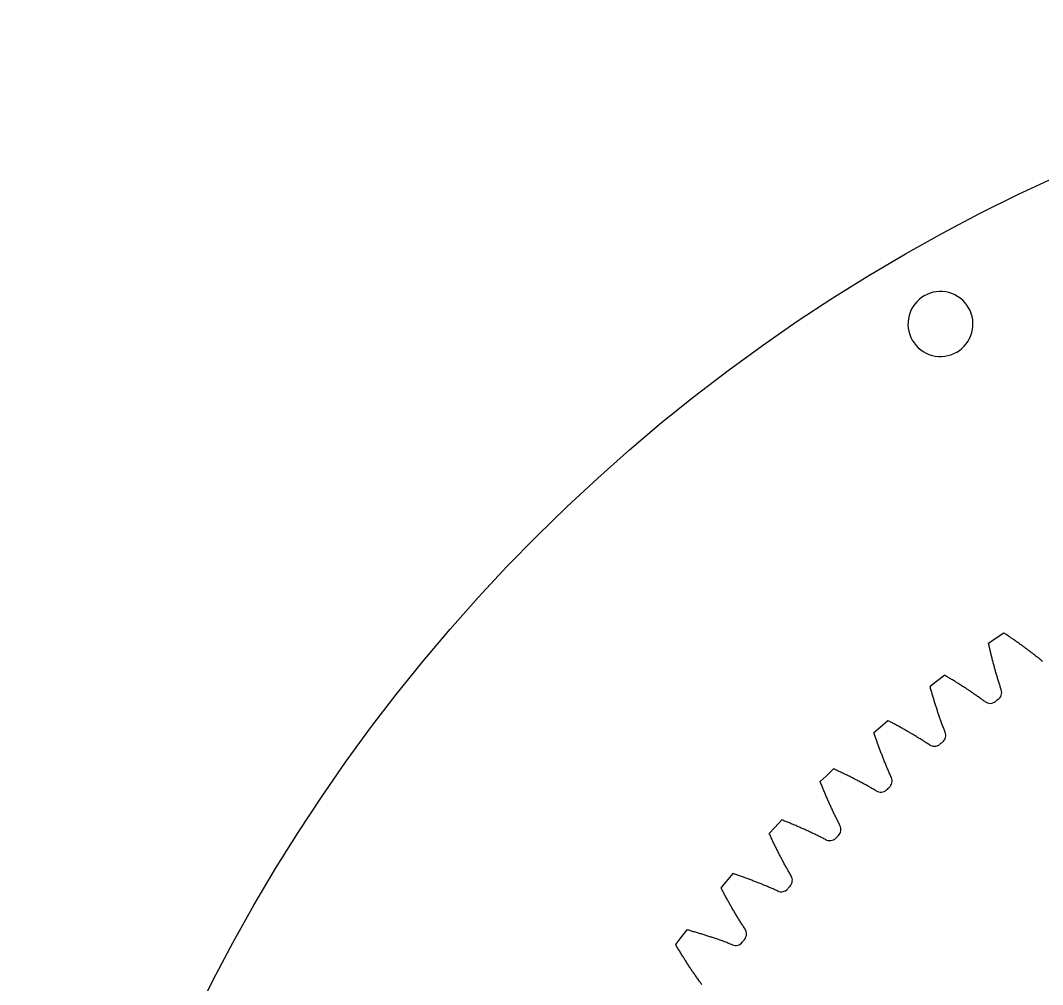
# Model space of a CAD drawing. Header units: inches. Extents: x -337 to 409, y -412 to 336.
# Drawn here: x -337.3 to -258.7, y 262.1 to 336.3 of the extents above; entities that cross this region are included whole.
import ezdxf

# ---------------------------------------------------------------- set-up
doc = ezdxf.new("R2010")
doc.units = ezdxf.units.IN
doc.header["$MEASUREMENT"] = 0

msp = doc.modelspace()

# ---------------------------------------------------------------- linework, layer by layer
at = {"color": 7, "linetype": 'Continuous'}
for p, q in [((-261.649, 289.144), (-261.714, 289.186)), ((-261.585, 289.101), (-261.649, 289.144)), ((-261.521, 289.059), (-261.585, 289.101)), ((-261.457, 289.016), (-261.521, 289.059)), ((-261.393, 288.973), (-261.457, 289.016)), ((-261.33, 288.93), (-261.393, 288.973)), ((-261.266, 288.887), (-261.33, 288.93)), ((-261.202, 288.843), (-261.266, 288.887)), ((-261.139, 288.8), (-261.202, 288.843)), ((-261.075, 288.756), (-261.139, 288.8)), ((-261.012, 288.712), (-261.075, 288.756)), ((-260.949, 288.668), (-261.012, 288.712)), ((-260.886, 288.625), (-260.949, 288.668)), ((-260.823, 288.58), (-260.886, 288.625)), ((-260.76, 288.536), (-260.823, 288.58)), ((-260.697, 288.492), (-260.76, 288.536)), ((-260.634, 288.447), (-260.697, 288.492)), ((-262.869, 288.305), (-262.886, 288.381)), ((-262.853, 288.23), (-262.869, 288.305)), ((-262.836, 288.155), (-262.853, 288.23)), ((-262.818, 288.08), (-262.836, 288.155)), ((-262.801, 288.005), (-262.818, 288.08)), ((-262.784, 287.93), (-262.801, 288.005)), ((-262.766, 287.855), (-262.784, 287.93)), ((-262.749, 287.78), (-262.766, 287.855)), ((-262.731, 287.706), (-262.749, 287.78)), ((-262.713, 287.631), (-262.731, 287.706)), ((-260.571, 288.403), (-260.634, 288.447)), ((-260.509, 288.358), (-260.571, 288.403)), ((-260.446, 288.313), (-260.509, 288.358)), ((-260.384, 288.268), (-260.446, 288.313)), ((-260.321, 288.223), (-260.384, 288.268)), ((-260.259, 288.178), (-260.321, 288.223)), ((-260.197, 288.132), (-260.259, 288.178)), ((-260.135, 288.087), (-260.197, 288.132)), ((-260.073, 288.041), (-260.135, 288.087)), ((-260.011, 287.995), (-260.073, 288.041)), ((-259.949, 287.95), (-260.011, 287.995)), ((-259.888, 287.904), (-259.949, 287.95)), ((-259.826, 287.857), (-259.888, 287.904)), ((-259.765, 287.811), (-259.826, 287.857)), ((-259.703, 287.765), (-259.765, 287.811)), ((-259.642, 287.718), (-259.703, 287.765)), ((-259.581, 287.671), (-259.642, 287.718)), ((-262.695, 287.556), (-262.713, 287.631)), ((-262.676, 287.481), (-262.695, 287.556)), ((-262.658, 287.406), (-262.676, 287.481)), ((-262.639, 287.332), (-262.658, 287.406)), ((-262.621, 287.257), (-262.639, 287.332)), ((-262.602, 287.183), (-262.621, 287.257)), ((-262.583, 287.108), (-262.602, 287.183)), ((-262.564, 287.033), (-262.583, 287.108)), ((-262.544, 286.959), (-262.564, 287.033)), ((-262.525, 286.885), (-262.544, 286.959)), ((-259.52, 287.624), (-259.581, 287.671)), ((-259.459, 287.577), (-259.52, 287.624)), ((-259.398, 287.53), (-259.459, 287.577)), ((-259.337, 287.483), (-259.398, 287.53)), ((-259.277, 287.435), (-259.337, 287.483)), ((-259.216, 287.388), (-259.277, 287.435)), ((-259.156, 287.34), (-259.216, 287.388)), ((-259.096, 287.292), (-259.156, 287.34)), ((-259.036, 287.244), (-259.096, 287.292)), ((-258.976, 287.196), (-259.036, 287.244)), ((-258.916, 287.148), (-258.976, 287.196)), ((-258.856, 287.099), (-258.916, 287.148)), ((-258.796, 287.05), (-258.856, 287.099)), ((-258.737, 287.002), (-258.796, 287.05)), ((-262.505, 286.81), (-262.525, 286.885)), ((-262.486, 286.736), (-262.505, 286.81)), ((-262.466, 286.661), (-262.486, 286.736)), ((-262.445, 286.587), (-262.466, 286.661)), ((-262.425, 286.513), (-262.445, 286.587)), ((-262.405, 286.439), (-262.425, 286.513)), ((-262.384, 286.364), (-262.405, 286.439)), ((-262.363, 286.29), (-262.384, 286.364)), ((-262.343, 286.216), (-262.363, 286.29)), ((-262.322, 286.142), (-262.343, 286.216)), ((-262.3, 286.068), (-262.322, 286.142)), ((-266.19, 285.892), (-266.257, 285.932)), ((-266.124, 285.853), (-266.19, 285.892)), ((-266.058, 285.814), (-266.124, 285.853)), ((-265.992, 285.775), (-266.058, 285.814)), ((-265.926, 285.735), (-265.992, 285.775)), ((-265.86, 285.695), (-265.926, 285.735)), ((-265.794, 285.656), (-265.86, 285.695)), ((-265.728, 285.616), (-265.794, 285.656)), ((-265.663, 285.575), (-265.728, 285.616)), ((-265.597, 285.535), (-265.663, 285.575)), ((-265.531, 285.495), (-265.597, 285.535)), ((-265.466, 285.454), (-265.531, 285.495)), ((-265.401, 285.414), (-265.466, 285.454)), ((-265.335, 285.373), (-265.401, 285.414)), ((-265.27, 285.332), (-265.335, 285.373)), ((-265.205, 285.291), (-265.27, 285.332)), ((-262.279, 285.994), (-262.3, 286.068)), ((-262.257, 285.92), (-262.279, 285.994)), ((-262.236, 285.847), (-262.257, 285.92)), ((-262.214, 285.773), (-262.236, 285.847)), ((-262.192, 285.699), (-262.214, 285.773)), ((-262.17, 285.625), (-262.192, 285.699)), ((-262.147, 285.552), (-262.17, 285.625)), ((-262.125, 285.478), (-262.147, 285.552)), ((-262.102, 285.405), (-262.125, 285.478)), ((-262.079, 285.331), (-262.102, 285.405)), ((-262.056, 285.258), (-262.079, 285.331)), ((-267.365, 284.991), (-267.385, 285.066)), ((-267.344, 284.917), (-267.365, 284.991)), ((-267.323, 284.843), (-267.344, 284.917)), ((-267.302, 284.769), (-267.323, 284.843)), ((-267.281, 284.695), (-267.302, 284.769)), ((-267.26, 284.621), (-267.281, 284.695)), ((-267.238, 284.547), (-267.26, 284.621)), ((-267.217, 284.473), (-267.238, 284.547)), ((-265.14, 285.25), (-265.205, 285.291)), ((-265.075, 285.209), (-265.14, 285.25)), ((-265.01, 285.167), (-265.075, 285.209)), ((-264.945, 285.126), (-265.01, 285.167)), ((-264.881, 285.084), (-264.945, 285.126)), ((-264.816, 285.043), (-264.881, 285.084)), ((-264.752, 285), (-264.816, 285.043)), ((-264.687, 284.959), (-264.752, 285)), ((-264.623, 284.916), (-264.687, 284.959)), ((-264.558, 284.874), (-264.623, 284.916)), ((-264.494, 284.831), (-264.558, 284.874)), ((-264.43, 284.789), (-264.494, 284.831)), ((-264.366, 284.746), (-264.43, 284.789)), ((-264.302, 284.703), (-264.366, 284.746)), ((-264.238, 284.66), (-264.302, 284.703)), ((-264.175, 284.617), (-264.238, 284.66)), ((-264.111, 284.574), (-264.175, 284.617)), ((-264.048, 284.53), (-264.111, 284.574)), ((-262.032, 285.185), (-262.056, 285.258)), ((-262.009, 285.111), (-262.032, 285.185)), ((-261.985, 285.038), (-262.009, 285.111)), ((-261.961, 284.965), (-261.985, 285.038)), ((-261.937, 284.892), (-261.961, 284.965)), ((-261.913, 284.819), (-261.937, 284.892)), ((-267.195, 284.4), (-267.217, 284.473)), ((-267.173, 284.326), (-267.195, 284.4)), ((-267.151, 284.252), (-267.173, 284.326)), ((-267.129, 284.178), (-267.151, 284.252)), ((-267.107, 284.105), (-267.129, 284.178)), ((-267.084, 284.031), (-267.107, 284.105)), ((-267.062, 283.957), (-267.084, 284.031)), ((-267.039, 283.884), (-267.062, 283.957)), ((-267.016, 283.81), (-267.039, 283.884)), ((-266.993, 283.737), (-267.016, 283.81)), ((-263.984, 284.486), (-264.048, 284.53)), ((-263.921, 284.443), (-263.984, 284.486)), ((-263.858, 284.399), (-263.921, 284.443)), ((-263.795, 284.355), (-263.858, 284.399)), ((-263.732, 284.31), (-263.795, 284.355)), ((-263.669, 284.266), (-263.732, 284.31)), ((-263.606, 284.222), (-263.669, 284.266)), ((-263.543, 284.177), (-263.606, 284.222)), ((-263.481, 284.132), (-263.543, 284.177)), ((-263.418, 284.087), (-263.481, 284.132)), ((-263.356, 284.042), (-263.418, 284.087)), ((-263.294, 283.997), (-263.356, 284.042)), ((-263.232, 283.951), (-263.294, 283.997)), ((-263.17, 283.906), (-263.232, 283.951)), ((-266.97, 283.664), (-266.993, 283.737)), ((-266.947, 283.59), (-266.97, 283.664)), ((-266.923, 283.517), (-266.947, 283.59)), ((-266.899, 283.444), (-266.923, 283.517)), ((-266.876, 283.371), (-266.899, 283.444)), ((-266.852, 283.298), (-266.876, 283.371)), ((-266.827, 283.224), (-266.852, 283.298)), ((-266.803, 283.151), (-266.827, 283.224)), ((-266.779, 283.078), (-266.803, 283.151)), ((-266.754, 283.005), (-266.779, 283.078)), ((-266.729, 282.933), (-266.754, 283.005)), ((-270.555, 282.408), (-270.623, 282.443)), ((-270.487, 282.372), (-270.555, 282.408)), ((-270.419, 282.337), (-270.487, 282.372)), ((-270.351, 282.301), (-270.419, 282.337)), ((-270.283, 282.264), (-270.351, 282.301)), ((-270.215, 282.228), (-270.283, 282.264)), ((-270.147, 282.192), (-270.215, 282.228)), ((-270.079, 282.156), (-270.147, 282.192)), ((-266.705, 282.86), (-266.729, 282.933)), ((-266.68, 282.787), (-266.705, 282.86)), ((-266.654, 282.714), (-266.68, 282.787)), ((-266.629, 282.642), (-266.654, 282.714)), ((-266.603, 282.569), (-266.629, 282.642)), ((-266.578, 282.497), (-266.603, 282.569)), ((-266.552, 282.424), (-266.578, 282.497)), ((-266.526, 282.352), (-266.552, 282.424)), ((-266.5, 282.279), (-266.526, 282.352)), ((-266.473, 282.207), (-266.5, 282.279)), ((-266.447, 282.135), (-266.473, 282.207)), ((-271.681, 281.447), (-271.705, 281.52)), ((-271.656, 281.374), (-271.681, 281.447)), ((-270.012, 282.119), (-270.079, 282.156)), ((-269.944, 282.082), (-270.012, 282.119)), ((-269.876, 282.045), (-269.944, 282.082)), ((-269.809, 282.008), (-269.876, 282.045)), ((-269.741, 281.971), (-269.809, 282.008)), ((-269.674, 281.934), (-269.741, 281.971)), ((-269.607, 281.897), (-269.674, 281.934)), ((-269.54, 281.859), (-269.607, 281.897)), ((-269.473, 281.821), (-269.54, 281.859)), ((-269.406, 281.784), (-269.473, 281.821)), ((-269.339, 281.746), (-269.406, 281.784)), ((-269.272, 281.707), (-269.339, 281.746)), ((-269.205, 281.669), (-269.272, 281.707)), ((-269.138, 281.631), (-269.205, 281.669)), ((-269.072, 281.592), (-269.138, 281.631)), ((-269.005, 281.554), (-269.072, 281.592)), ((-268.938, 281.515), (-269.005, 281.554)), ((-268.872, 281.476), (-268.938, 281.515)), ((-268.806, 281.437), (-268.872, 281.476)), ((-268.74, 281.398), (-268.806, 281.437)), ((-268.673, 281.358), (-268.74, 281.398)), ((-266.42, 282.063), (-266.447, 282.135)), ((-266.393, 281.99), (-266.42, 282.063)), ((-266.366, 281.918), (-266.393, 281.99)), ((-266.338, 281.847), (-266.366, 281.918)), ((-266.311, 281.775), (-266.338, 281.847)), ((-266.283, 281.703), (-266.311, 281.775)), ((-266.255, 281.631), (-266.283, 281.703)), ((-266.228, 281.559), (-266.255, 281.631)), ((-271.632, 281.301), (-271.656, 281.374)), ((-271.607, 281.228), (-271.632, 281.301)), ((-271.582, 281.155), (-271.607, 281.228)), ((-271.557, 281.082), (-271.582, 281.155)), ((-271.531, 281.01), (-271.557, 281.082)), ((-271.506, 280.937), (-271.531, 281.01)), ((-271.48, 280.864), (-271.506, 280.937)), ((-271.455, 280.792), (-271.48, 280.864)), ((-271.429, 280.719), (-271.455, 280.792)), ((-271.403, 280.647), (-271.429, 280.719)), ((-271.377, 280.575), (-271.403, 280.647)), ((-268.607, 281.319), (-268.673, 281.358)), ((-268.541, 281.279), (-268.607, 281.319)), ((-268.476, 281.24), (-268.541, 281.279)), ((-268.41, 281.2), (-268.476, 281.24)), ((-268.344, 281.159), (-268.41, 281.2)), ((-268.278, 281.119), (-268.344, 281.159)), ((-268.213, 281.079), (-268.278, 281.119)), ((-268.147, 281.038), (-268.213, 281.079)), ((-268.082, 280.998), (-268.147, 281.038)), ((-268.017, 280.957), (-268.082, 280.998)), ((-267.952, 280.916), (-268.017, 280.957)), ((-267.887, 280.875), (-267.952, 280.916)), ((-267.822, 280.833), (-267.887, 280.875)), ((-267.757, 280.792), (-267.822, 280.833)), ((-267.692, 280.75), (-267.757, 280.792)), ((-267.628, 280.708), (-267.692, 280.75)), ((-267.563, 280.666), (-267.628, 280.708)), ((-267.499, 280.624), (-267.563, 280.666)), ((-267.435, 280.582), (-267.499, 280.624)), ((-271.35, 280.502), (-271.377, 280.575)), ((-271.324, 280.43), (-271.35, 280.502)), ((-271.297, 280.358), (-271.324, 280.43)), ((-271.271, 280.286), (-271.297, 280.358)), ((-271.244, 280.213), (-271.271, 280.286)), ((-271.217, 280.141), (-271.244, 280.213)), ((-271.19, 280.069), (-271.217, 280.141)), ((-271.162, 279.997), (-271.19, 280.069)), ((-271.135, 279.925), (-271.162, 279.997)), ((-271.107, 279.854), (-271.135, 279.925)), ((-271.08, 279.782), (-271.107, 279.854)), ((-271.052, 279.71), (-271.08, 279.782)), ((-271.024, 279.639), (-271.052, 279.71)), ((-270.995, 279.567), (-271.024, 279.639)), ((-270.967, 279.495), (-270.995, 279.567)), ((-270.939, 279.424), (-270.967, 279.495)), ((-270.91, 279.352), (-270.939, 279.424)), ((-270.881, 279.281), (-270.91, 279.352)), ((-270.852, 279.21), (-270.881, 279.281)), ((-270.823, 279.139), (-270.852, 279.21)), ((-270.794, 279.067), (-270.823, 279.139)), ((-270.764, 278.996), (-270.794, 279.067)), ((-274.731, 278.7), (-274.801, 278.731)), ((-274.661, 278.668), (-274.731, 278.7)), ((-274.591, 278.635), (-274.661, 278.668)), ((-274.522, 278.603), (-274.591, 278.635)), ((-274.452, 278.571), (-274.522, 278.603)), ((-274.382, 278.538), (-274.452, 278.571)), ((-274.312, 278.505), (-274.382, 278.538)), ((-274.243, 278.473), (-274.312, 278.505)), ((-274.173, 278.44), (-274.243, 278.473)), ((-274.104, 278.406), (-274.173, 278.44)), ((-274.035, 278.373), (-274.104, 278.406)), ((-273.965, 278.34), (-274.035, 278.373)), ((-273.896, 278.306), (-273.965, 278.34)), ((-273.827, 278.272), (-273.896, 278.306)), ((-273.758, 278.239), (-273.827, 278.272)), ((-270.734, 278.925), (-270.764, 278.996)), ((-270.705, 278.854), (-270.734, 278.925)), ((-270.675, 278.784), (-270.705, 278.854)), ((-270.644, 278.713), (-270.675, 278.784)), ((-270.614, 278.642), (-270.644, 278.713)), ((-270.584, 278.571), (-270.614, 278.642)), ((-270.553, 278.501), (-270.584, 278.571)), ((-270.522, 278.43), (-270.553, 278.501)), ((-270.491, 278.36), (-270.522, 278.43)), ((-270.46, 278.289), (-270.491, 278.36)), ((-270.429, 278.219), (-270.46, 278.289)), ((-275.805, 277.681), (-275.833, 277.752)), ((-275.777, 277.609), (-275.805, 277.681)), ((-275.748, 277.538), (-275.777, 277.609)), ((-275.72, 277.466), (-275.748, 277.538)), ((-275.691, 277.395), (-275.72, 277.466)), ((-273.689, 278.205), (-273.758, 278.239)), ((-273.62, 278.171), (-273.689, 278.205)), ((-273.551, 278.136), (-273.62, 278.171)), ((-273.482, 278.102), (-273.551, 278.136)), ((-273.413, 278.067), (-273.482, 278.102)), ((-273.344, 278.033), (-273.413, 278.067)), ((-273.276, 277.998), (-273.344, 278.033)), ((-273.207, 277.963), (-273.276, 277.998)), ((-273.139, 277.928), (-273.207, 277.963)), ((-273.07, 277.893), (-273.139, 277.928)), ((-273.002, 277.857), (-273.07, 277.893)), ((-272.934, 277.822), (-273.002, 277.857)), ((-272.865, 277.786), (-272.934, 277.822)), ((-272.797, 277.75), (-272.865, 277.786)), ((-272.729, 277.714), (-272.797, 277.75)), ((-272.661, 277.678), (-272.729, 277.714)), ((-272.594, 277.642), (-272.661, 277.678)), ((-272.526, 277.605), (-272.594, 277.642)), ((-272.458, 277.569), (-272.526, 277.605)), ((-272.39, 277.532), (-272.458, 277.569)), ((-272.323, 277.495), (-272.39, 277.532)), ((-272.255, 277.458), (-272.323, 277.495)), ((-270.397, 278.149), (-270.429, 278.219)), ((-270.365, 278.079), (-270.397, 278.149)), ((-275.662, 277.324), (-275.691, 277.395)), ((-275.633, 277.252), (-275.662, 277.324)), ((-275.604, 277.181), (-275.633, 277.252)), ((-275.575, 277.11), (-275.604, 277.181)), ((-275.545, 277.039), (-275.575, 277.11)), ((-275.516, 276.968), (-275.545, 277.039)), ((-275.486, 276.897), (-275.516, 276.968)), ((-275.456, 276.826), (-275.486, 276.897)), ((-275.426, 276.755), (-275.456, 276.826)), ((-275.396, 276.684), (-275.426, 276.755)), ((-275.365, 276.613), (-275.396, 276.684)), ((-272.188, 277.421), (-272.255, 277.458)), ((-272.121, 277.383), (-272.188, 277.421)), ((-272.054, 277.346), (-272.121, 277.383)), ((-271.987, 277.308), (-272.054, 277.346)), ((-271.92, 277.27), (-271.987, 277.308)), ((-271.853, 277.232), (-271.92, 277.27)), ((-271.786, 277.194), (-271.853, 277.232)), ((-271.719, 277.156), (-271.786, 277.194)), ((-271.653, 277.117), (-271.719, 277.156)), ((-271.586, 277.078), (-271.653, 277.117)), ((-271.52, 277.039), (-271.586, 277.078)), ((-275.335, 276.543), (-275.365, 276.613)), ((-275.304, 276.472), (-275.335, 276.543)), ((-275.274, 276.402), (-275.304, 276.472)), ((-275.243, 276.331), (-275.274, 276.402)), ((-275.212, 276.261), (-275.243, 276.331)), ((-275.181, 276.19), (-275.212, 276.261)), ((-275.149, 276.12), (-275.181, 276.19)), ((-275.118, 276.05), (-275.149, 276.12)), ((-275.086, 275.98), (-275.118, 276.05)), ((-275.054, 275.909), (-275.086, 275.98)), ((-275.022, 275.839), (-275.054, 275.909)), ((-274.99, 275.769), (-275.022, 275.839)), ((-274.958, 275.7), (-274.99, 275.769)), ((-274.926, 275.63), (-274.958, 275.7)), ((-274.893, 275.56), (-274.926, 275.63)), ((-274.861, 275.49), (-274.893, 275.56)), ((-274.828, 275.421), (-274.861, 275.49)), ((-274.795, 275.351), (-274.828, 275.421)), ((-274.762, 275.282), (-274.795, 275.351)), ((-274.728, 275.212), (-274.762, 275.282)), ((-274.695, 275.143), (-274.728, 275.212)), ((-274.661, 275.074), (-274.695, 275.143)), ((-278.708, 274.778), (-278.78, 274.806)), ((-278.636, 274.75), (-278.708, 274.778)), ((-278.565, 274.721), (-278.636, 274.75)), ((-278.493, 274.693), (-278.565, 274.721)), ((-278.422, 274.664), (-278.493, 274.693)), ((-278.351, 274.635), (-278.422, 274.664)), ((-278.279, 274.606), (-278.351, 274.635)), ((-278.208, 274.577), (-278.279, 274.606)), ((-278.137, 274.547), (-278.208, 274.577)), ((-278.066, 274.518), (-278.137, 274.547)), ((-277.995, 274.488), (-278.066, 274.518)), ((-277.924, 274.459), (-277.995, 274.488)), ((-277.853, 274.429), (-277.924, 274.459)), ((-277.782, 274.399), (-277.853, 274.429)), ((-277.711, 274.368), (-277.782, 274.399)), ((-277.641, 274.338), (-277.711, 274.368)), ((-277.57, 274.308), (-277.641, 274.338)), ((-274.627, 275.005), (-274.661, 275.074)), ((-274.593, 274.936), (-274.627, 275.005)), ((-274.559, 274.867), (-274.593, 274.936)), ((-274.525, 274.798), (-274.559, 274.867)), ((-274.49, 274.729), (-274.525, 274.798)), ((-274.456, 274.66), (-274.49, 274.729)), ((-274.421, 274.592), (-274.456, 274.66)), ((-274.386, 274.523), (-274.421, 274.592)), ((-274.351, 274.455), (-274.386, 274.523)), ((-274.315, 274.386), (-274.351, 274.455)), ((-279.727, 273.704), (-279.759, 273.774)), ((-279.695, 273.634), (-279.727, 273.704)), ((-279.663, 273.564), (-279.695, 273.634)), ((-279.63, 273.495), (-279.663, 273.564)), ((-277.499, 274.277), (-277.57, 274.308)), ((-277.429, 274.246), (-277.499, 274.277)), ((-277.358, 274.216), (-277.429, 274.246)), ((-277.288, 274.185), (-277.358, 274.216)), ((-277.217, 274.153), (-277.288, 274.185)), ((-277.147, 274.122), (-277.217, 274.153)), ((-277.077, 274.091), (-277.147, 274.122)), ((-277.007, 274.059), (-277.077, 274.091)), ((-276.937, 274.027), (-277.007, 274.059)), ((-276.867, 273.995), (-276.937, 274.027)), ((-276.797, 273.963), (-276.867, 273.995)), ((-276.727, 273.931), (-276.797, 273.963)), ((-276.657, 273.899), (-276.727, 273.931)), ((-276.587, 273.866), (-276.657, 273.899)), ((-276.518, 273.833), (-276.587, 273.866)), ((-276.448, 273.8), (-276.518, 273.833)), ((-276.378, 273.767), (-276.448, 273.8)), ((-276.309, 273.734), (-276.378, 273.767)), ((-276.24, 273.701), (-276.309, 273.734)), ((-276.17, 273.668), (-276.24, 273.701)), ((-276.101, 273.634), (-276.17, 273.668)), ((-276.032, 273.6), (-276.101, 273.634)), ((-275.963, 273.566), (-276.032, 273.6)), ((-275.894, 273.532), (-275.963, 273.566)), ((-275.825, 273.498), (-275.894, 273.532)), ((-279.598, 273.425), (-279.63, 273.495)), ((-279.565, 273.355), (-279.598, 273.425)), ((-279.533, 273.285), (-279.565, 273.355)), ((-279.5, 273.216), (-279.533, 273.285)), ((-279.467, 273.146), (-279.5, 273.216)), ((-279.434, 273.077), (-279.467, 273.146)), ((-279.4, 273.007), (-279.434, 273.077)), ((-279.367, 272.938), (-279.4, 273.007)), ((-279.333, 272.869), (-279.367, 272.938)), ((-279.3, 272.8), (-279.333, 272.869)), ((-279.266, 272.73), (-279.3, 272.8)), ((-275.756, 273.463), (-275.825, 273.498)), ((-275.688, 273.428), (-275.756, 273.463)), ((-275.619, 273.394), (-275.688, 273.428)), ((-275.55, 273.359), (-275.619, 273.394)), ((-275.482, 273.324), (-275.55, 273.359)), ((-275.414, 273.288), (-275.482, 273.324)), ((-279.232, 272.661), (-279.266, 272.73)), ((-279.198, 272.592), (-279.232, 272.661)), ((-279.164, 272.524), (-279.198, 272.592)), ((-279.129, 272.455), (-279.164, 272.524)), ((-279.095, 272.386), (-279.129, 272.455)), ((-279.06, 272.317), (-279.095, 272.386)), ((-279.025, 272.248), (-279.06, 272.317)), ((-278.99, 272.18), (-279.025, 272.248)), ((-278.955, 272.111), (-278.99, 272.18)), ((-278.92, 272.043), (-278.955, 272.111)), ((-278.885, 271.975), (-278.92, 272.043)), ((-278.849, 271.906), (-278.885, 271.975)), ((-278.813, 271.838), (-278.849, 271.906)), ((-278.777, 271.77), (-278.813, 271.838)), ((-278.741, 271.702), (-278.777, 271.77)), ((-278.705, 271.634), (-278.741, 271.702)), ((-278.669, 271.566), (-278.705, 271.634)), ((-278.633, 271.498), (-278.669, 271.566)), ((-278.596, 271.431), (-278.633, 271.498)), ((-278.559, 271.363), (-278.596, 271.431)), ((-278.522, 271.296), (-278.559, 271.363)), ((-278.485, 271.228), (-278.522, 271.296)), ((-278.448, 271.161), (-278.485, 271.228)), ((-282.474, 270.653), (-282.547, 270.678)), ((-282.401, 270.629), (-282.474, 270.653)), ((-282.328, 270.604), (-282.401, 270.629)), ((-282.255, 270.579), (-282.328, 270.604)), ((-282.182, 270.555), (-282.255, 270.579)), ((-282.11, 270.529), (-282.182, 270.555)), ((-282.037, 270.504), (-282.11, 270.529)), ((-281.964, 270.479), (-282.037, 270.504)), ((-281.892, 270.453), (-281.964, 270.479)), ((-281.819, 270.427), (-281.892, 270.453)), ((-281.747, 270.402), (-281.819, 270.427)), ((-281.674, 270.376), (-281.747, 270.402)), ((-278.411, 271.094), (-278.448, 271.161)), ((-278.373, 271.026), (-278.411, 271.094)), ((-278.335, 270.959), (-278.373, 271.026)), ((-278.298, 270.892), (-278.335, 270.959)), ((-278.259, 270.825), (-278.298, 270.892)), ((-278.221, 270.759), (-278.259, 270.825)), ((-278.183, 270.692), (-278.221, 270.759)), ((-278.144, 270.625), (-278.183, 270.692)), ((-278.106, 270.559), (-278.144, 270.625)), ((-278.067, 270.492), (-278.106, 270.559)), ((-281.602, 270.349), (-281.674, 270.376)), ((-281.529, 270.323), (-281.602, 270.349)), ((-281.457, 270.297), (-281.529, 270.323)), ((-281.385, 270.27), (-281.457, 270.297)), ((-281.313, 270.243), (-281.385, 270.27)), ((-281.241, 270.217), (-281.313, 270.243)), ((-281.169, 270.19), (-281.241, 270.217)), ((-281.097, 270.163), (-281.169, 270.19)), ((-281.025, 270.135), (-281.097, 270.163)), ((-280.953, 270.108), (-281.025, 270.135)), ((-280.881, 270.08), (-280.953, 270.108)), ((-280.809, 270.052), (-280.881, 270.08)), ((-280.737, 270.024), (-280.809, 270.052)), ((-280.666, 269.996), (-280.737, 270.024)), ((-280.594, 269.968), (-280.666, 269.996)), ((-280.523, 269.94), (-280.594, 269.968)), ((-280.451, 269.911), (-280.523, 269.94)), ((-280.38, 269.883), (-280.451, 269.911)), ((-280.308, 269.854), (-280.38, 269.883)), ((-280.237, 269.825), (-280.308, 269.854)), ((-280.166, 269.796), (-280.237, 269.825)), ((-280.095, 269.766), (-280.166, 269.796)), ((-280.024, 269.737), (-280.095, 269.766)), ((-279.952, 269.707), (-280.024, 269.737)), ((-279.882, 269.677), (-279.952, 269.707)), ((-279.811, 269.647), (-279.882, 269.677)), ((-279.74, 269.617), (-279.811, 269.647)), ((-279.669, 269.587), (-279.74, 269.617)), ((-283.435, 269.528), (-283.471, 269.596)), ((-283.399, 269.46), (-283.435, 269.528)), ((-283.364, 269.392), (-283.399, 269.46)), ((-283.328, 269.324), (-283.364, 269.392)), ((-283.292, 269.255), (-283.328, 269.324)), ((-283.256, 269.188), (-283.292, 269.255)), ((-283.219, 269.12), (-283.256, 269.188)), ((-283.183, 269.052), (-283.219, 269.12)), ((-283.146, 268.984), (-283.183, 269.052)), ((-283.11, 268.917), (-283.146, 268.984)), ((-283.073, 268.849), (-283.11, 268.917)), ((-283.036, 268.782), (-283.073, 268.849)), ((-279.599, 269.556), (-279.669, 269.587)), ((-279.528, 269.526), (-279.599, 269.556)), ((-279.457, 269.495), (-279.528, 269.526)), ((-279.387, 269.464), (-279.457, 269.495)), ((-279.317, 269.433), (-279.387, 269.464)), ((-279.246, 269.401), (-279.317, 269.433)), ((-279.176, 269.37), (-279.246, 269.401)), ((-279.106, 269.338), (-279.176, 269.37)), ((-282.998, 268.714), (-283.036, 268.782)), ((-282.961, 268.647), (-282.998, 268.714)), ((-282.924, 268.58), (-282.961, 268.647)), ((-282.886, 268.512), (-282.924, 268.58)), ((-282.849, 268.445), (-282.886, 268.512)), ((-282.811, 268.378), (-282.849, 268.445)), ((-282.773, 268.311), (-282.811, 268.378)), ((-282.735, 268.244), (-282.773, 268.311)), ((-282.697, 268.178), (-282.735, 268.244)), ((-282.658, 268.111), (-282.697, 268.178)), ((-282.62, 268.044), (-282.658, 268.111)), ((-282.581, 267.978), (-282.62, 268.044)), ((-282.542, 267.911), (-282.581, 267.978)), ((-282.503, 267.845), (-282.542, 267.911)), ((-282.464, 267.779), (-282.503, 267.845)), ((-282.425, 267.712), (-282.464, 267.779)), ((-282.386, 267.646), (-282.425, 267.712)), ((-282.346, 267.58), (-282.386, 267.646)), ((-282.307, 267.514), (-282.346, 267.58)), ((-282.267, 267.448), (-282.307, 267.514)), ((-282.227, 267.382), (-282.267, 267.448)), ((-282.187, 267.317), (-282.227, 267.382)), ((-282.147, 267.251), (-282.187, 267.317)), ((-282.106, 267.186), (-282.147, 267.251)), ((-282.066, 267.12), (-282.106, 267.186)), ((-282.025, 267.055), (-282.066, 267.12)), ((-281.984, 266.99), (-282.025, 267.055)), ((-281.943, 266.925), (-281.984, 266.99)), ((-281.902, 266.86), (-281.943, 266.925)), ((-281.861, 266.795), (-281.902, 266.86)), ((-281.819, 266.73), (-281.861, 266.795)), ((-281.777, 266.665), (-281.819, 266.73)), ((-281.736, 266.601), (-281.777, 266.665)), ((-281.694, 266.536), (-281.736, 266.601)), ((-281.651, 266.472), (-281.694, 266.536)), ((-281.609, 266.407), (-281.651, 266.472)), ((-286.019, 266.337), (-286.093, 266.358)), ((-285.945, 266.317), (-286.019, 266.337)), ((-285.87, 266.296), (-285.945, 266.317)), ((-285.796, 266.275), (-285.87, 266.296)), ((-285.722, 266.254), (-285.796, 266.275)), ((-285.648, 266.233), (-285.722, 266.254)), ((-285.575, 266.211), (-285.648, 266.233)), ((-285.501, 266.19), (-285.575, 266.211)), ((-285.427, 266.168), (-285.501, 266.19)), ((-285.353, 266.146), (-285.427, 266.168)), ((-285.279, 266.124), (-285.353, 266.146)), ((-285.206, 266.102), (-285.279, 266.124)), ((-285.132, 266.08), (-285.206, 266.102)), ((-285.058, 266.057), (-285.132, 266.08)), ((-284.985, 266.034), (-285.058, 266.057)), ((-284.911, 266.012), (-284.985, 266.034)), ((-284.838, 265.989), (-284.911, 266.012)), ((-284.764, 265.966), (-284.838, 265.989)), ((-284.691, 265.943), (-284.764, 265.966)), ((-284.618, 265.919), (-284.691, 265.943)), ((-284.544, 265.896), (-284.618, 265.919)), ((-284.471, 265.872), (-284.544, 265.896)), ((-284.398, 265.848), (-284.471, 265.872)), ((-284.325, 265.824), (-284.398, 265.848)), ((-284.252, 265.8), (-284.325, 265.824)), ((-284.179, 265.776), (-284.252, 265.8)), ((-284.106, 265.752), (-284.179, 265.776)), ((-284.033, 265.727), (-284.106, 265.752)), ((-283.96, 265.702), (-284.033, 265.727)), ((-283.887, 265.677), (-283.96, 265.702)), ((-283.814, 265.652), (-283.887, 265.677)), ((-286.92, 265.163), (-286.959, 265.229)), ((-286.881, 265.097), (-286.92, 265.163)), ((-286.841, 265.031), (-286.881, 265.097)), ((-286.802, 264.965), (-286.841, 265.031)), ((-286.762, 264.899), (-286.802, 264.965)), ((-286.723, 264.833), (-286.762, 264.899)), ((-283.741, 265.627), (-283.814, 265.652)), ((-283.669, 265.602), (-283.741, 265.627)), ((-283.596, 265.576), (-283.669, 265.602)), ((-283.524, 265.55), (-283.596, 265.576)), ((-283.451, 265.524), (-283.524, 265.55)), ((-283.379, 265.498), (-283.451, 265.524)), ((-283.307, 265.472), (-283.379, 265.498)), ((-283.234, 265.446), (-283.307, 265.472)), ((-283.162, 265.419), (-283.234, 265.446)), ((-283.09, 265.392), (-283.162, 265.419)), ((-283.018, 265.366), (-283.09, 265.392)), ((-282.946, 265.339), (-283.018, 265.366)), ((-282.874, 265.311), (-282.946, 265.339)), ((-282.802, 265.284), (-282.874, 265.311)), ((-282.73, 265.256), (-282.802, 265.284)), ((-282.658, 265.228), (-282.73, 265.256)), ((-282.587, 265.2), (-282.658, 265.228)), ((-286.683, 264.767), (-286.723, 264.833)), ((-286.643, 264.701), (-286.683, 264.767)), ((-286.603, 264.635), (-286.643, 264.701)), ((-286.562, 264.57), (-286.603, 264.635)), ((-286.522, 264.504), (-286.562, 264.57)), ((-286.482, 264.439), (-286.522, 264.504)), ((-286.441, 264.373), (-286.482, 264.439)), ((-286.4, 264.308), (-286.441, 264.373)), ((-286.36, 264.243), (-286.4, 264.308)), ((-286.318, 264.178), (-286.36, 264.243)), ((-286.277, 264.113), (-286.318, 264.178)), ((-286.236, 264.048), (-286.277, 264.113)), ((-286.195, 263.983), (-286.236, 264.048)), ((-286.153, 263.918), (-286.195, 263.983)), ((-286.111, 263.853), (-286.153, 263.918)), ((-286.07, 263.789), (-286.111, 263.853)), ((-286.028, 263.724), (-286.07, 263.789)), ((-285.986, 263.66), (-286.028, 263.724)), ((-285.943, 263.596), (-285.986, 263.66)), ((-285.901, 263.531), (-285.943, 263.596)), ((-285.859, 263.467), (-285.901, 263.531)), ((-285.816, 263.403), (-285.859, 263.467)), ((-285.773, 263.339), (-285.816, 263.403)), ((-285.73, 263.275), (-285.773, 263.339)), ((-285.687, 263.211), (-285.73, 263.275)), ((-285.644, 263.148), (-285.687, 263.211)), ((-285.601, 263.084), (-285.644, 263.148)), ((-285.557, 263.021), (-285.601, 263.084)), ((-285.514, 262.957), (-285.557, 263.021)), ((-285.47, 262.894), (-285.514, 262.957)), ((-285.426, 262.83), (-285.47, 262.894)), ((-285.382, 262.767), (-285.426, 262.83)), ((-285.338, 262.704), (-285.382, 262.767)), ((-285.293, 262.642), (-285.338, 262.704)), ((-285.249, 262.579), (-285.293, 262.642)), ((-285.204, 262.516), (-285.249, 262.579)), ((-285.159, 262.454), (-285.204, 262.516)), ((-285.114, 262.391), (-285.159, 262.454)), ((-285.069, 262.329), (-285.114, 262.391)), ((-285.024, 262.267), (-285.069, 262.329)), ((-284.978, 262.204), (-285.024, 262.267)), ((-284.933, 262.142), (-284.978, 262.204))]:
    msp.add_line(p, q, dxfattribs=at)
at = {"color": 7, "linetype": 'Continuous', "flags": 128}
for points in [[(-261.713, 289.186), (-262.371, 288.737), (-262.886, 288.381)], [(-266.257, 285.932), (-266.89, 285.448), (-267.385, 285.066)], [(-262.269, 283.987), (-262.333, 283.94), (-262.384, 283.904)], [(-262.154, 284.07), (-262.218, 284.024), (-262.269, 283.987)], [(-270.623, 282.443), (-271.231, 281.928), (-271.705, 281.52)], [(-266.539, 280.71), (-266.601, 280.66), (-266.649, 280.621)], [(-266.429, 280.8), (-266.491, 280.75), (-266.539, 280.71)], [(-274.801, 278.731), (-275.381, 278.185), (-275.833, 277.752)], [(-270.632, 277.214), (-270.691, 277.161), (-270.738, 277.12)], [(-270.527, 277.309), (-270.586, 277.256), (-270.632, 277.214)], [(-278.78, 274.806), (-279.33, 274.23), (-279.759, 273.774)], [(-274.436, 273.61), (-274.492, 273.553), (-274.537, 273.509)], [(-274.537, 273.509), (-274.593, 273.453), (-274.637, 273.409)], [(-282.547, 270.678), (-283.066, 270.074), (-283.471, 269.596)], [(-278.242, 269.605), (-278.295, 269.546), (-278.337, 269.5)], [(-278.147, 269.71), (-278.2, 269.651), (-278.242, 269.605)], [(-286.093, 266.358), (-286.58, 265.727), (-286.959, 265.229)], [(-281.737, 265.512), (-281.787, 265.45), (-281.827, 265.402)], [(-281.648, 265.622), (-281.698, 265.56), (-281.738, 265.512)]]:
    msp.add_lwpolyline(points, dxfattribs=at)
at = {"color": 7, "linetype": 'Continuous'}
for centre, radius, start, end in [((-266.587, 312.962), 2.499, 29.97005, 120.03144), ((-266.589, 312.961), 2.499, 119.96833, 210.03373), ((-266.586, 312.96), 2.499, 299.97204, 30.02552), ((-266.588, 312.959), 2.499, 209.96797, 300.03098), ((-262.544, 284.609), 0.665, 305.92783, 18.40682), ((-262.775, 284.441), 0.665, 233.59638, 306.09752), ((-266.847, 281.317), 0.665, 308.92472, 21.3984), ((-267.069, 281.137), 0.665, 236.59511, 309.09287), ((-270.971, 277.804), 0.665, 311.91552, 24.41605), ((-271.183, 277.613), 0.665, 239.58938, 312.09308), ((-274.906, 274.08), 0.665, 314.9359, 27.40293), ((-275.108, 273.879), 0.665, 242.6103, 315.08187), ((-278.641, 270.156), 0.665, 317.93609, 30.3833), ((-278.831, 269.943), 0.665, 245.59614, 318.10069), ((-282.164, 266.041), 0.665, 320.92362, 33.40249), ((-282.344, 265.819), 0.665, 248.58863, 321.10457)]:
    msp.add_arc(centre, radius, start, end, dxfattribs=at)
msp.add_ellipse((-201.837, 200.81), major_axis=(-135.5, 0), ratio=1, dxfattribs=at)

doc.saveas('drawing.dxf')
